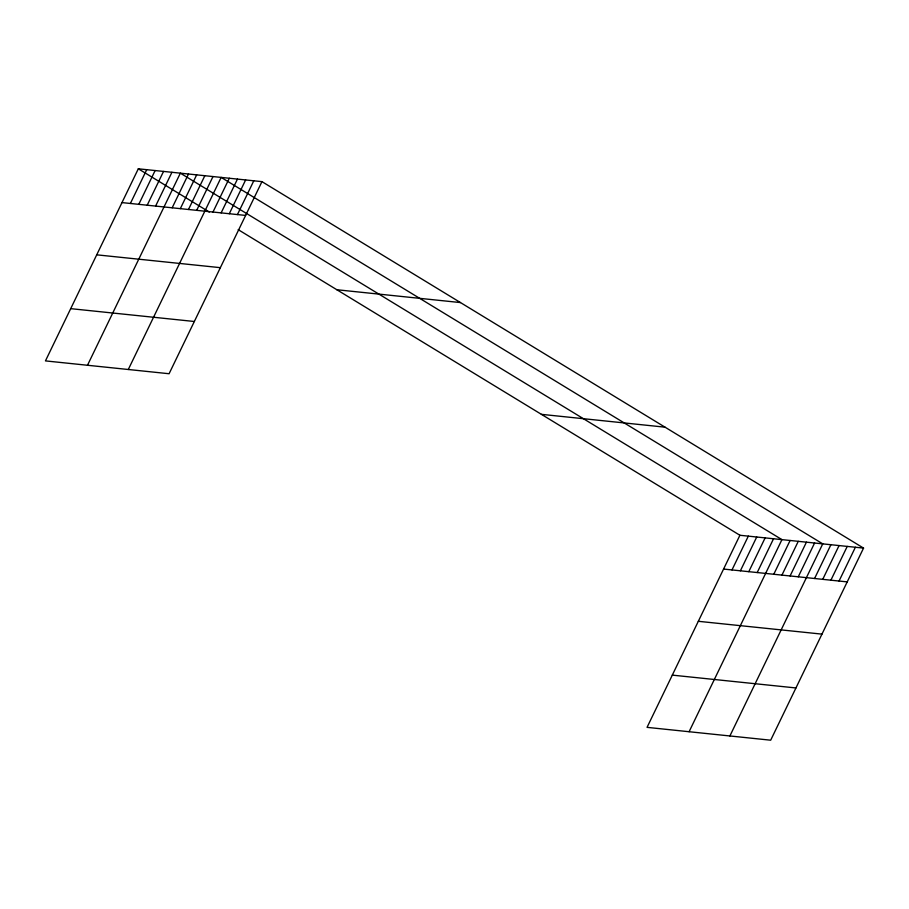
<?xml version="1.0" encoding="UTF-8"?>
<svg xmlns="http://www.w3.org/2000/svg" width="909" height="909" viewBox="0 0 909 909"><rect width="100%" height="100%" fill="white"/><g stroke="black" fill="none" stroke-linecap="round" stroke-linejoin="round"><path stroke-width="1.36" d="M261.951 181.641L138.316 168.801L45.45 360.896L169.085 373.735L261.951 181.641L863.55 548.104L770.684 740.199L647.049 727.359L739.915 535.265L863.55 548.104M130.385 203.468L146.724 169.676M138.793 204.332L155.121 170.551M147.201 205.207L163.529 171.426M155.609 206.082L171.937 172.301M87.491 365.259L180.346 173.165L781.945 539.628L689.09 731.722M172.176 207.797L188.504 174.017M180.334 208.65L196.674 174.858M188.493 209.49L204.832 175.71M196.662 210.343L212.99 176.562M128.294 369.497L221.148 177.403L822.747 543.866L729.893 735.96M212.979 212.036L229.307 178.255M221.137 212.876L237.465 179.096M229.295 213.729L245.635 179.948M237.454 214.581L253.793 180.789M731.984 569.932L748.323 536.14M740.392 570.795L756.72 537.014M748.8 571.67L765.128 537.889M757.208 572.545L773.536 538.764M773.775 574.261L790.103 540.48M781.933 575.113L798.272 541.332M790.091 575.954L806.431 542.173M798.261 576.806L814.589 543.025M814.578 578.499L830.906 544.718M822.736 579.351L839.064 545.559M830.894 580.192L847.233 546.411M839.052 581.044L855.392 547.252M121.976 202.593L245.623 215.422M96.729 254.827L220.364 267.666M336.841 289.744L460.477 302.572M70.709 308.651L194.344 321.491M541.378 414.334L665.024 427.173M723.575 569.057L847.222 581.885M698.328 621.301L821.963 634.13M672.308 675.126L795.943 687.954M138.316 168.801L209.297 212.047M238.181 229.636L739.915 535.265"/></g></svg>
